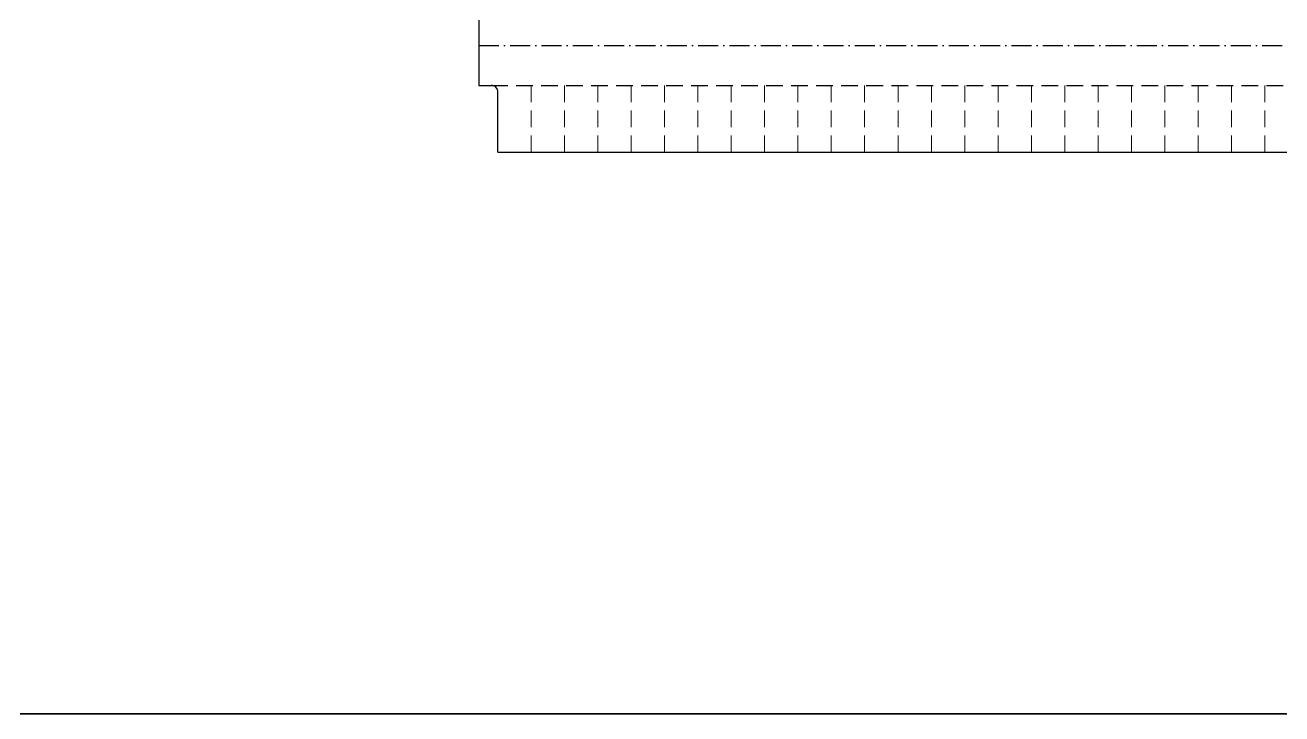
# Model space of a CAD drawing. Extents: x 6529560 to 6558080, y 5579316 to 5588131.
# Drawn here: x 6543418.4 to 6543512.6, y 5579440.5 to 5579492.1 of the extents above; entities that cross this region are included whole.
import ezdxf

# ---------------------------------------------------------------- set-up
doc = ezdxf.new("R2010")
doc.units = 0
doc.header["$MEASUREMENT"] = 0
doc.linetypes.add('DASHED2', pattern=[0.375, 0.25, -0.125])
doc.linetypes.add('DCD Osie', pattern=[9, 6, -1.5, 0, -1.5])
doc.layers.get('0').update_dxf_attribs({"color": 2, "linetype": 'CONTINUOUS', "lineweight": 5})
for name, color, linetype, lineweight in [('arch_droga', 1, 'CONTINUOUS', 25), ('arch_miejsca parkingowe', 6, 'CONTINUOUS', 15), ('arch_powierzchnia', 6, 'CONTINUOUS', 35)]:
    doc.layers.add(name, color=color, linetype=linetype, lineweight=lineweight)

# ---------------------------------------------------------------- blocks, each defined once
blk = doc.blocks.new('ZT_z_opisami')
at = {"layer": 'arch_droga', "color": 7}
for p, q in [((6540774.195, 5579446.652), (6540774.195, 5579410.152)), ((6540774.195, 5579410.152), (6540775.138, 5579410.152)), ((6540775.638, 5579405.152), (6540775.638, 5579409.652)), ((6540775.638, 5579405.152), (6540905.638, 5579405.152))]:
    blk.add_line(p, q, dxfattribs=at)
at = {"layer": 'arch_droga', "color": 7, "linetype": 'DCD Osie', "ltscale": 0.25}
blk.add_line((6540774.195, 5579413.152, -6.54), (6540947.64, 5579413.152, -6.54), dxfattribs=at)
at = {"layer": 'arch_droga', "color": 7, "linetype": 'DASHED2', "ltscale": 5}
blk.add_line((6540775.138, 5579410.152), (6540906.138, 5579410.152), dxfattribs=at)
at = {"layer": 'arch_droga', "color": 7}
blk.add_arc((6540775.138, 5579409.652, 0), 0.5, 360, 90, dxfattribs=at)
at = {"layer": 'arch_miejsca parkingowe', "color": 7, "linetype": 'DASHED2', "ltscale": 5}
for p, q in [((6540778.138, 5579405.152), (6540778.138, 5579410.152)), ((6540780.638, 5579405.152), (6540780.638, 5579410.152)), ((6540783.138, 5579405.152), (6540783.138, 5579410.152)), ((6540785.638, 5579405.152), (6540785.638, 5579410.152)), ((6540788.138, 5579405.152), (6540788.138, 5579410.152)), ((6540790.638, 5579405.152), (6540790.638, 5579410.152)), ((6540793.138, 5579405.152), (6540793.138, 5579410.152)), ((6540795.638, 5579405.152), (6540795.638, 5579410.152)), ((6540798.138, 5579405.152), (6540798.138, 5579410.152)), ((6540800.638, 5579405.152), (6540800.638, 5579410.152)), ((6540803.138, 5579405.152), (6540803.138, 5579410.152)), ((6540805.638, 5579405.152), (6540805.638, 5579410.152)), ((6540808.138, 5579405.152), (6540808.138, 5579410.152)), ((6540810.638, 5579405.152), (6540810.638, 5579410.152)), ((6540813.138, 5579405.152), (6540813.138, 5579410.152)), ((6540815.638, 5579405.152), (6540815.638, 5579410.152)), ((6540818.138, 5579405.152), (6540818.138, 5579410.152)), ((6540820.638, 5579405.152), (6540820.638, 5579410.152)), ((6540823.138, 5579405.152), (6540823.138, 5579410.152)), ((6540825.638, 5579405.152), (6540825.638, 5579410.152)), ((6540828.138, 5579405.152), (6540828.138, 5579410.152)), ((6540830.638, 5579405.152), (6540830.638, 5579410.152)), ((6540833.138, 5579405.152), (6540833.138, 5579410.152))]:
    blk.add_line(p, q, dxfattribs=at)

msp = doc.modelspace()

# ---------------------------------------------------------------- linework, layer by layer
at = {"layer": 'arch_powierzchnia'}
for points in [[(6543241.5105, 5579440.4581), (6544098.1793, 5579440.4581), (6544098.1793, 5579693.1461), (6543241.5105, 5579693.1461)], [(6543408.6673, 5579440.4581), (6543698.6563, 5579440.4581), (6543698.6563, 5579693.1461), (6543408.6673, 5579693.1461)]]:
    msp.add_lwpolyline(points, close=True, dxfattribs=at)

# ---------------------------------------------------------------- block references
at = {"color": 4, "rotation": 359.9999223416695}
msp.add_blockref('ZT_z_opisami', (2670.615, 86.312, -1.4022), dxfattribs=at)

doc.saveas('drawing.dxf')
